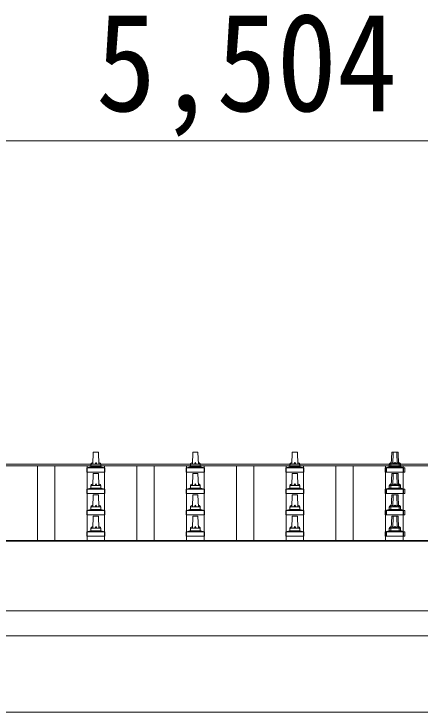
# Model space of a CAD drawing. Units: millimetres at full size, sheet at 1:60; details may follow other scales. Extents: x -16864 to 16864, y -11640 to 11640.
# Drawn here: x -8735 to -7918, y -4627 to -3225 of the extents above; entities that cross this region are included whole.
import ezdxf
from ezdxf.enums import TextEntityAlignment as Align

# ---------------------------------------------------------------- set-up
doc = ezdxf.new("R2010")
doc.units = ezdxf.units.MM
doc.header["$LTSCALE"] = 60
for name, color, linetype, lineweight in [('0-2_TEXT1', 4, 'Continuous', 9), ('0-5_ELV2', 5, 'Continuous', 5), ('0-8_TABLE1', 6, 'Continuous', 9)]:
    doc.layers.add(name, color=color, linetype=linetype, lineweight=lineweight)
doc.styles.add('ＭＳ ゴシック', font='')
doc.styles.get('ＭＳ ゴシック').set_extended_font_data('MS Gothic')

msp = doc.modelspace()

# ---------------------------------------------------------------- linework, layer by layer
at = {"layer": '0-2_TEXT1'}
for p, q in [((-10992.98, -4129.36), (-5546.98, -4129.36)), ((-10992.98, -4132.95), (-5546.98, -4132.95)), ((-10990.98, -4282.47), (-5548.98, -4282.47)), ((-10990.98, -4284.36), (-5548.98, -4284.36)), ((-5548.98, -4424.25), (-10990.98, -4424.25)), ((-10990.98, -4474.07), (-5548.98, -4474.07)), ((-10876.33, -4627.47), (-5663.63, -4627.47))]:
    msp.add_line(p, q, dxfattribs=at)
at = {"layer": '0-5_ELV2'}
for p, q in [((-8575.98, -4129.64), (-8575.26, -4106.11)), ((-8574.26, -4105.14), (-8565.71, -4105.14)), ((-8564.71, -4106.11), (-8563.98, -4129.64)), ((-8375.98, -4129.64), (-8375.26, -4106.11)), ((-8374.26, -4105.14), (-8365.71, -4105.14)), ((-8364.71, -4106.11), (-8363.98, -4129.64)), ((-8175.98, -4129.64), (-8175.26, -4106.11)), ((-8174.26, -4105.14), (-8165.71, -4105.14)), ((-8164.71, -4106.11), (-8163.98, -4129.64)), ((-7975.98, -4129.64), (-7975.26, -4106.11)), ((-7974.26, -4105.14), (-7962.96, -4105.14)), ((-7973.23, -4129.64), (-7972.51, -4106.11)), ((-7964.71, -4106.11), (-7963.98, -4129.64)), ((-7961.96, -4106.11), (-7961.23, -4129.64)), ((-8588.23, -4145.14), (-8588.23, -4137.43)), ((-8587.85, -4136.64), (-8552.12, -4136.64)), ((-8587.47, -4136.45), (-8580.75, -4134.82)), ((-8580.37, -4134.64), (-8559.6, -4134.64)), ((-8579.98, -4133.85), (-8579.98, -4129.64)), ((-8578.98, -4129.64), (-8560.98, -4129.64)), ((-8559.98, -4133.85), (-8559.98, -4129.64)), ((-8552.5, -4136.45), (-8559.22, -4134.82)), ((-8551.73, -4145.14), (-8551.73, -4137.43)), ((-8388.23, -4145.14), (-8388.23, -4137.43)), ((-8387.85, -4136.64), (-8352.12, -4136.64)), ((-8387.47, -4136.45), (-8380.75, -4134.82)), ((-8380.37, -4134.64), (-8359.6, -4134.64)), ((-8379.98, -4133.85), (-8379.98, -4129.64)), ((-8378.98, -4129.64), (-8360.98, -4129.64)), ((-8359.98, -4133.85), (-8359.98, -4129.64)), ((-8352.5, -4136.45), (-8359.22, -4134.82)), ((-8351.73, -4145.14), (-8351.73, -4137.43)), ((-8188.23, -4145.14), (-8188.23, -4137.43)), ((-8187.85, -4136.64), (-8152.12, -4136.64)), ((-8187.47, -4136.45), (-8180.75, -4134.82)), ((-8180.37, -4134.64), (-8159.6, -4134.64)), ((-8179.98, -4133.85), (-8179.98, -4129.64)), ((-8178.98, -4129.64), (-8160.98, -4129.64)), ((-8159.98, -4133.85), (-8159.98, -4129.64)), ((-8152.5, -4136.45), (-8159.22, -4134.82)), ((-8151.73, -4145.14), (-8151.73, -4137.43)), ((-7988.23, -4145.14), (-7988.23, -4137.43)), ((-7987.85, -4136.64), (-7949.37, -4136.64)), ((-7987.47, -4136.45), (-7980.75, -4134.82)), ((-7985.48, -4145.14), (-7985.48, -4137.43)), ((-7984.72, -4136.45), (-7978, -4134.82)), ((-7980.37, -4134.64), (-7956.85, -4134.64)), ((-7979.98, -4133.85), (-7979.98, -4129.64)), ((-7978.98, -4129.64), (-7958.23, -4129.64)), ((-7977.23, -4133.85), (-7977.23, -4129.64)), ((-7959.98, -4133.85), (-7959.98, -4129.64)), ((-7952.5, -4136.45), (-7959.22, -4134.82)), ((-7957.23, -4133.85), (-7957.23, -4129.64)), ((-7949.75, -4136.45), (-7956.47, -4134.82)), ((-7951.73, -4145.14), (-7951.73, -4137.43)), ((-7948.98, -4145.14), (-7948.98, -4137.43)), ((-8551.73, -4145.14), (-8588.23, -4145.14)), ((-8575.98, -4172.5), (-8575.26, -4148.97)), ((-8574.26, -4148), (-8565.71, -4148)), ((-8564.71, -4148.97), (-8563.98, -4172.5)), ((-8351.73, -4145.14), (-8388.23, -4145.14)), ((-8375.98, -4172.5), (-8375.26, -4148.97)), ((-8374.26, -4148), (-8365.71, -4148)), ((-8364.71, -4148.97), (-8363.98, -4172.5)), ((-8151.73, -4145.14), (-8188.23, -4145.14)), ((-8175.98, -4172.5), (-8175.26, -4148.97)), ((-8174.26, -4148), (-8165.71, -4148)), ((-8164.71, -4148.97), (-8163.98, -4172.5)), ((-7948.98, -4145.14), (-7988.23, -4145.14)), ((-7975.98, -4172.5), (-7975.26, -4148.97)), ((-7974.26, -4148), (-7962.96, -4148)), ((-7973.23, -4172.5), (-7972.51, -4148.97)), ((-7964.71, -4148.97), (-7963.98, -4172.5)), ((-7961.96, -4148.97), (-7961.23, -4172.5)), ((-8588.23, -4188), (-8588.23, -4180.28)), ((-8587.85, -4179.5), (-8552.12, -4179.5)), ((-8587.47, -4179.31), (-8580.75, -4177.68)), ((-8580.37, -4177.5), (-8559.6, -4177.5)), ((-8579.98, -4176.71), (-8579.98, -4172.5)), ((-8578.98, -4172.5), (-8560.98, -4172.5)), ((-8559.98, -4176.71), (-8559.98, -4172.5)), ((-8552.5, -4179.31), (-8559.22, -4177.68)), ((-8551.73, -4188), (-8551.73, -4180.28)), ((-8388.23, -4188), (-8388.23, -4180.28)), ((-8387.85, -4179.5), (-8352.12, -4179.5)), ((-8387.47, -4179.31), (-8380.75, -4177.68)), ((-8380.37, -4177.5), (-8359.6, -4177.5)), ((-8379.98, -4176.71), (-8379.98, -4172.5)), ((-8378.98, -4172.5), (-8360.98, -4172.5)), ((-8359.98, -4176.71), (-8359.98, -4172.5)), ((-8352.5, -4179.31), (-8359.22, -4177.68)), ((-8351.73, -4188), (-8351.73, -4180.28)), ((-8188.23, -4188), (-8188.23, -4180.28)), ((-8187.85, -4179.5), (-8152.12, -4179.5)), ((-8187.47, -4179.31), (-8180.75, -4177.68)), ((-8180.37, -4177.5), (-8159.6, -4177.5)), ((-8179.98, -4176.71), (-8179.98, -4172.5)), ((-8178.98, -4172.5), (-8160.98, -4172.5)), ((-8159.98, -4176.71), (-8159.98, -4172.5)), ((-8152.5, -4179.31), (-8159.22, -4177.68)), ((-8151.73, -4188), (-8151.73, -4180.28)), ((-7988.23, -4188), (-7988.23, -4180.28)), ((-7987.85, -4179.5), (-7949.37, -4179.5)), ((-7987.47, -4179.31), (-7980.75, -4177.68)), ((-7985.48, -4188), (-7985.48, -4180.28)), ((-7984.72, -4179.31), (-7978, -4177.68)), ((-7980.37, -4177.5), (-7956.85, -4177.5)), ((-7979.98, -4176.71), (-7979.98, -4172.5)), ((-7978.98, -4172.5), (-7958.23, -4172.5)), ((-7977.23, -4176.71), (-7977.23, -4172.5)), ((-7959.98, -4176.71), (-7959.98, -4172.5)), ((-7952.5, -4179.31), (-7959.22, -4177.68)), ((-7957.23, -4176.71), (-7957.23, -4172.5)), ((-7949.75, -4179.31), (-7956.47, -4177.68)), ((-7951.73, -4188), (-7951.73, -4180.28)), ((-7948.98, -4188), (-7948.98, -4180.28)), ((-8551.73, -4188), (-8588.23, -4188)), ((-8575.98, -4215.35), (-8575.26, -4191.83)), ((-8574.26, -4190.85), (-8565.71, -4190.85)), ((-8564.71, -4191.83), (-8563.98, -4215.35)), ((-8351.73, -4188), (-8388.23, -4188)), ((-8375.98, -4215.35), (-8375.26, -4191.83)), ((-8374.26, -4190.85), (-8365.71, -4190.85)), ((-8364.71, -4191.83), (-8363.98, -4215.35)), ((-8151.73, -4188), (-8188.23, -4188)), ((-8175.98, -4215.35), (-8175.26, -4191.83)), ((-8174.26, -4190.85), (-8165.71, -4190.85)), ((-8164.71, -4191.83), (-8163.98, -4215.35)), ((-7948.98, -4188), (-7988.23, -4188)), ((-7975.98, -4215.35), (-7975.26, -4191.83)), ((-7974.26, -4190.85), (-7962.96, -4190.85)), ((-7973.23, -4215.35), (-7972.51, -4191.83)), ((-7964.71, -4191.83), (-7963.98, -4215.35)), ((-7961.96, -4191.83), (-7961.23, -4215.35)), ((-8587.85, -4222.35), (-8552.12, -4222.35)), ((-8587.47, -4222.17), (-8580.75, -4220.54)), ((-8580.37, -4220.35), (-8559.6, -4220.35)), ((-8579.98, -4219.57), (-8579.98, -4215.35)), ((-8578.98, -4215.35), (-8560.98, -4215.35)), ((-8559.98, -4219.57), (-8559.98, -4215.35)), ((-8552.5, -4222.17), (-8559.22, -4220.54)), ((-8387.85, -4222.35), (-8352.12, -4222.35)), ((-8387.47, -4222.17), (-8380.75, -4220.54)), ((-8380.37, -4220.35), (-8359.6, -4220.35)), ((-8379.98, -4219.57), (-8379.98, -4215.35)), ((-8378.98, -4215.35), (-8360.98, -4215.35)), ((-8359.98, -4219.57), (-8359.98, -4215.35)), ((-8352.5, -4222.17), (-8359.22, -4220.54)), ((-8187.85, -4222.35), (-8152.12, -4222.35)), ((-8187.47, -4222.17), (-8180.75, -4220.54)), ((-8180.37, -4220.35), (-8159.6, -4220.35)), ((-8179.98, -4219.57), (-8179.98, -4215.35)), ((-8178.98, -4215.35), (-8160.98, -4215.35)), ((-8159.98, -4219.57), (-8159.98, -4215.35)), ((-8152.5, -4222.17), (-8159.22, -4220.54)), ((-7987.85, -4222.35), (-7949.37, -4222.35)), ((-7987.47, -4222.17), (-7980.75, -4220.54)), ((-7984.72, -4222.17), (-7978, -4220.54)), ((-7980.37, -4220.35), (-7956.85, -4220.35)), ((-7979.98, -4219.57), (-7979.98, -4215.35)), ((-7978.98, -4215.35), (-7958.23, -4215.35)), ((-7977.23, -4219.57), (-7977.23, -4215.35)), ((-7959.98, -4219.57), (-7959.98, -4215.35)), ((-7952.5, -4222.17), (-7959.22, -4220.54)), ((-7957.23, -4219.57), (-7957.23, -4215.35)), ((-7949.75, -4222.17), (-7956.47, -4220.54)), ((-8588.23, -4230.85), (-8588.23, -4223.14)), ((-8551.73, -4230.85), (-8588.23, -4230.85)), ((-8575.98, -4258.21), (-8575.26, -4234.69)), ((-8574.26, -4233.71), (-8565.71, -4233.71)), ((-8564.71, -4234.69), (-8563.98, -4258.21)), ((-8551.73, -4230.85), (-8551.73, -4223.14)), ((-8388.23, -4230.85), (-8388.23, -4223.14)), ((-8351.73, -4230.85), (-8388.23, -4230.85)), ((-8375.98, -4258.21), (-8375.26, -4234.69)), ((-8374.26, -4233.71), (-8365.71, -4233.71)), ((-8364.71, -4234.69), (-8363.98, -4258.21)), ((-8351.73, -4230.85), (-8351.73, -4223.14)), ((-8188.23, -4230.85), (-8188.23, -4223.14)), ((-8151.73, -4230.85), (-8188.23, -4230.85)), ((-8175.98, -4258.21), (-8175.26, -4234.69)), ((-8174.26, -4233.71), (-8165.71, -4233.71)), ((-8164.71, -4234.69), (-8163.98, -4258.21)), ((-8151.73, -4230.85), (-8151.73, -4223.14)), ((-7988.23, -4230.85), (-7988.23, -4223.14)), ((-7948.98, -4230.85), (-7988.23, -4230.85)), ((-7985.48, -4230.85), (-7985.48, -4223.14)), ((-7975.98, -4258.21), (-7975.26, -4234.69)), ((-7974.26, -4233.71), (-7962.96, -4233.71)), ((-7973.23, -4258.21), (-7972.51, -4234.69)), ((-7964.71, -4234.69), (-7963.98, -4258.21)), ((-7961.96, -4234.69), (-7961.23, -4258.21)), ((-7951.73, -4230.85), (-7951.73, -4223.14)), ((-7948.98, -4230.85), (-7948.98, -4223.14)), ((-8587.47, -4265.02), (-8580.75, -4263.4)), ((-8580.37, -4263.21), (-8559.6, -4263.21)), ((-8579.98, -4262.42), (-8579.98, -4258.21)), ((-8578.98, -4258.21), (-8560.98, -4258.21)), ((-8559.98, -4262.42), (-8559.98, -4258.21)), ((-8552.5, -4265.02), (-8559.22, -4263.4)), ((-8387.47, -4265.02), (-8380.75, -4263.4)), ((-8380.37, -4263.21), (-8359.6, -4263.21)), ((-8379.98, -4262.42), (-8379.98, -4258.21)), ((-8378.98, -4258.21), (-8360.98, -4258.21)), ((-8359.98, -4262.42), (-8359.98, -4258.21)), ((-8352.5, -4265.02), (-8359.22, -4263.4)), ((-8187.47, -4265.02), (-8180.75, -4263.4)), ((-8180.37, -4263.21), (-8159.6, -4263.21)), ((-8179.98, -4262.42), (-8179.98, -4258.21)), ((-8178.98, -4258.21), (-8160.98, -4258.21)), ((-8159.98, -4262.42), (-8159.98, -4258.21)), ((-8152.5, -4265.02), (-8159.22, -4263.4)), ((-7987.47, -4265.02), (-7980.75, -4263.4)), ((-7984.72, -4265.02), (-7978, -4263.4)), ((-7980.37, -4263.21), (-7956.85, -4263.21)), ((-7979.98, -4262.42), (-7979.98, -4258.21)), ((-7978.98, -4258.21), (-7958.23, -4258.21)), ((-7977.23, -4262.42), (-7977.23, -4258.21)), ((-7959.98, -4262.42), (-7959.98, -4258.21)), ((-7952.5, -4265.02), (-7959.22, -4263.4)), ((-7957.23, -4262.42), (-7957.23, -4258.21)), ((-7949.75, -4265.02), (-7956.47, -4263.4)), ((-8588.23, -4273.71), (-8588.23, -4266)), ((-8551.73, -4273.71), (-8588.23, -4273.71)), ((-8587.85, -4265.21), (-8552.12, -4265.21)), ((-8551.73, -4273.71), (-8551.73, -4266)), ((-8388.23, -4273.71), (-8388.23, -4266)), ((-8351.73, -4273.71), (-8388.23, -4273.71)), ((-8387.85, -4265.21), (-8352.12, -4265.21)), ((-8351.73, -4273.71), (-8351.73, -4266)), ((-8188.23, -4273.71), (-8188.23, -4266)), ((-8151.73, -4273.71), (-8188.23, -4273.71)), ((-8187.85, -4265.21), (-8152.12, -4265.21)), ((-8151.73, -4273.71), (-8151.73, -4266)), ((-7988.23, -4273.71), (-7988.23, -4266)), ((-7948.98, -4273.71), (-7988.23, -4273.71)), ((-7987.85, -4265.21), (-7949.37, -4265.21)), ((-7985.48, -4273.71), (-7985.48, -4266)), ((-7951.73, -4273.71), (-7951.73, -4266)), ((-7948.98, -4273.71), (-7948.98, -4266))]:
    msp.add_line(p, q, dxfattribs=at)
at = {"layer": '0-5_ELV2', "color": 4, "lineweight": 9}
for p, q in [((-8687.48, -4282.47), (-8687.48, -4132.95)), ((-8652.48, -4282.47), (-8652.48, -4132.95)), ((-8587.48, -4282.47), (-8587.48, -4132.95)), ((-8552.48, -4282.47), (-8552.48, -4132.95)), ((-8487.48, -4282.47), (-8487.48, -4132.95)), ((-8452.48, -4282.47), (-8452.48, -4132.95)), ((-8387.48, -4282.47), (-8387.48, -4132.95)), ((-8352.48, -4282.47), (-8352.48, -4132.95)), ((-8287.48, -4282.47), (-8287.48, -4132.95)), ((-8252.48, -4282.47), (-8252.48, -4132.95)), ((-8187.48, -4282.47), (-8187.48, -4132.95)), ((-8152.48, -4282.47), (-8152.48, -4132.95)), ((-8087.48, -4282.47), (-8087.48, -4132.95)), ((-8052.48, -4282.47), (-8052.48, -4132.95)), ((-7987.48, -4282.47), (-7987.48, -4132.95)), ((-7952.48, -4282.47), (-7952.48, -4132.95))]:
    msp.add_line(p, q, dxfattribs=at)
at = {"layer": '0-5_ELV2'}
for centre, radius, start, end in [((-8574.26, -4106.14), 1, 90, 178.60509), ((-8565.71, -4106.14), 1, 1.39491, 90), ((-8374.26, -4106.14), 1, 90, 178.60509), ((-8365.71, -4106.14), 1, 1.39491, 90), ((-8174.26, -4106.14), 1, 90, 178.60509), ((-8165.71, -4106.14), 1, 1.39491, 90), ((-7974.26, -4106.14), 1, 90, 178.60509), ((-7971.51, -4106.14), 1, 90, 178.60509), ((-7965.71, -4106.14), 1, 1.39491, 90), ((-7962.96, -4106.14), 1, 1.39491, 90), ((-8587.23, -4137.43), 1, 103.62699, 180), ((-8580.98, -4133.85), 1, 283.62699, 0), ((-8575.9, -4130.27), 4.13, 90, 171.17633), ((-8578.98, -4130.64), 1, 90, 180), ((-8566.65, -4129.64), 4.83, 133.60282, 180), ((-8573.32, -4129.64), 4.83, 0, 46.39718), ((-8564.07, -4130.27), 4.13, 8.82367, 90), ((-8560.98, -4130.64), 1, 0, 90), ((-8558.98, -4133.85), 1, 180, 256.37301), ((-8552.73, -4137.43), 1, 0, 76.37301), ((-8387.23, -4137.43), 1, 103.62699, 180), ((-8380.98, -4133.85), 1, 283.62699, 0), ((-8375.9, -4130.27), 4.13, 90, 171.17633), ((-8378.98, -4130.64), 1, 90, 180), ((-8366.65, -4129.64), 4.83, 133.60282, 180), ((-8373.32, -4129.64), 4.83, 0, 46.39718), ((-8364.07, -4130.27), 4.13, 8.82367, 90), ((-8360.98, -4130.64), 1, 0, 90), ((-8358.98, -4133.85), 1, 180, 256.37301), ((-8352.73, -4137.43), 1, 0, 76.37301), ((-8187.23, -4137.43), 1, 103.62699, 180), ((-8180.98, -4133.85), 1, 283.62699, 0), ((-8175.9, -4130.27), 4.13, 90, 171.17633), ((-8178.98, -4130.64), 1, 90, 180), ((-8166.65, -4129.64), 4.83, 133.60282, 180), ((-8173.32, -4129.64), 4.83, 0, 46.39718), ((-8164.07, -4130.27), 4.13, 8.82367, 90), ((-8160.98, -4130.64), 1, 0, 90), ((-8158.98, -4133.85), 1, 180, 256.37301), ((-8152.73, -4137.43), 1, 0, 76.37301), ((-7987.23, -4137.43), 1, 103.62699, 180), ((-7984.48, -4137.43), 1, 103.62699, 180), ((-7980.98, -4133.85), 1, 283.62699, 0), ((-7975.9, -4130.27), 4.13, 90, 171.17633), ((-7978.98, -4130.64), 1, 90, 180), ((-7978.23, -4133.85), 1, 283.62699, 0), ((-7973.15, -4130.27), 4.13, 90, 171.17633), ((-7976.23, -4130.64), 1, 90, 180), ((-7966.65, -4129.64), 4.83, 133.60282, 180), ((-7973.32, -4129.64), 4.83, 0, 46.39718), ((-7963.9, -4129.64), 4.83, 133.60282, 180), ((-7970.57, -4129.64), 4.83, 0, 46.39718), ((-7964.07, -4130.27), 4.13, 8.82367, 90), ((-7961.32, -4130.27), 4.13, 8.82367, 90), ((-7960.98, -4130.64), 1, 0, 90), ((-7958.98, -4133.85), 1, 180, 256.37301), ((-7958.23, -4130.64), 1, 0, 90), ((-7956.23, -4133.85), 1, 180, 256.37301), ((-7952.73, -4137.43), 1, 0, 76.37301), ((-7949.98, -4137.43), 1, 0, 76.37301), ((-8574.26, -4149), 1, 90, 178.60509), ((-8565.71, -4149), 1, 1.39491, 90), ((-8374.26, -4149), 1, 90, 178.60509), ((-8365.71, -4149), 1, 1.39491, 90), ((-8174.26, -4149), 1, 90, 178.60509), ((-8165.71, -4149), 1, 1.39491, 90), ((-7974.26, -4149), 1, 90, 178.60509), ((-7971.51, -4149), 1, 90, 178.60509), ((-7965.71, -4149), 1, 1.39491, 90), ((-7962.96, -4149), 1, 1.39491, 90), ((-8587.23, -4180.28), 1, 103.62699, 180), ((-8580.98, -4176.71), 1, 283.62699, 0), ((-8575.9, -4173.13), 4.13, 90, 171.17633), ((-8578.98, -4173.5), 1, 90, 180), ((-8566.65, -4172.5), 4.83, 133.60282, 180), ((-8573.32, -4172.5), 4.83, 0, 46.39718), ((-8564.07, -4173.13), 4.13, 8.82367, 90), ((-8560.98, -4173.5), 1, 0, 90), ((-8558.98, -4176.71), 1, 180, 256.37301), ((-8552.73, -4180.28), 1, 0, 76.37301), ((-8387.23, -4180.28), 1, 103.62699, 180), ((-8380.98, -4176.71), 1, 283.62699, 0), ((-8375.9, -4173.13), 4.13, 90, 171.17633), ((-8378.98, -4173.5), 1, 90, 180), ((-8366.65, -4172.5), 4.83, 133.60282, 180), ((-8373.32, -4172.5), 4.83, 0, 46.39718), ((-8364.07, -4173.13), 4.13, 8.82367, 90), ((-8360.98, -4173.5), 1, 0, 90), ((-8358.98, -4176.71), 1, 180, 256.37301), ((-8352.73, -4180.28), 1, 0, 76.37301), ((-8187.23, -4180.28), 1, 103.62699, 180), ((-8180.98, -4176.71), 1, 283.62699, 0), ((-8175.9, -4173.13), 4.13, 90, 171.17633), ((-8178.98, -4173.5), 1, 90, 180), ((-8166.65, -4172.5), 4.83, 133.60282, 180), ((-8173.32, -4172.5), 4.83, 0, 46.39718), ((-8164.07, -4173.13), 4.13, 8.82367, 90), ((-8160.98, -4173.5), 1, 0, 90), ((-8158.98, -4176.71), 1, 180, 256.37301), ((-8152.73, -4180.28), 1, 0, 76.37301), ((-7987.23, -4180.28), 1, 103.62699, 180), ((-7984.48, -4180.28), 1, 103.62699, 180), ((-7980.98, -4176.71), 1, 283.62699, 0), ((-7975.9, -4173.13), 4.13, 90, 171.17633), ((-7978.98, -4173.5), 1, 90, 180), ((-7978.23, -4176.71), 1, 283.62699, 0), ((-7973.15, -4173.13), 4.13, 90, 171.17633), ((-7976.23, -4173.5), 1, 90, 180), ((-7966.65, -4172.5), 4.83, 133.60282, 180), ((-7973.32, -4172.5), 4.83, 0, 46.39718), ((-7963.9, -4172.5), 4.83, 133.60282, 180), ((-7970.57, -4172.5), 4.83, 0, 46.39718), ((-7964.07, -4173.13), 4.13, 8.82367, 90), ((-7961.32, -4173.13), 4.13, 8.82367, 90), ((-7960.98, -4173.5), 1, 0, 90), ((-7958.98, -4176.71), 1, 180, 256.37301), ((-7958.23, -4173.5), 1, 0, 90), ((-7956.23, -4176.71), 1, 180, 256.37301), ((-7952.73, -4180.28), 1, 0, 76.37301), ((-7949.98, -4180.28), 1, 0, 76.37301), ((-8574.26, -4191.85), 1, 90, 178.60509), ((-8565.71, -4191.85), 1, 1.39491, 90), ((-8374.26, -4191.85), 1, 90, 178.60509), ((-8365.71, -4191.85), 1, 1.39491, 90), ((-8174.26, -4191.85), 1, 90, 178.60509), ((-8165.71, -4191.85), 1, 1.39491, 90), ((-7974.26, -4191.85), 1, 90, 178.60509), ((-7971.51, -4191.85), 1, 90, 178.60509), ((-7965.71, -4191.85), 1, 1.39491, 90), ((-7962.96, -4191.85), 1, 1.39491, 90), ((-8587.23, -4223.14), 1, 103.62699, 180), ((-8580.98, -4219.57), 1, 283.62699, 0), ((-8575.9, -4215.99), 4.13, 90, 171.17633), ((-8578.98, -4216.35), 1, 90, 180), ((-8566.65, -4215.35), 4.83, 133.60282, 180), ((-8573.32, -4215.35), 4.83, 0, 46.39718), ((-8564.07, -4215.99), 4.13, 8.82367, 90), ((-8560.98, -4216.35), 1, 0, 90), ((-8558.98, -4219.57), 1, 180, 256.37301), ((-8552.73, -4223.14), 1, 0, 76.37301), ((-8387.23, -4223.14), 1, 103.62699, 180), ((-8380.98, -4219.57), 1, 283.62699, 0), ((-8375.9, -4215.99), 4.13, 90, 171.17633), ((-8378.98, -4216.35), 1, 90, 180), ((-8366.65, -4215.35), 4.83, 133.60282, 180), ((-8373.32, -4215.35), 4.83, 0, 46.39718), ((-8364.07, -4215.99), 4.13, 8.82367, 90), ((-8360.98, -4216.35), 1, 0, 90), ((-8358.98, -4219.57), 1, 180, 256.37301), ((-8352.73, -4223.14), 1, 0, 76.37301), ((-8187.23, -4223.14), 1, 103.62699, 180), ((-8180.98, -4219.57), 1, 283.62699, 0), ((-8175.9, -4215.99), 4.13, 90, 171.17633), ((-8178.98, -4216.35), 1, 90, 180), ((-8166.65, -4215.35), 4.83, 133.60282, 180), ((-8173.32, -4215.35), 4.83, 0, 46.39718), ((-8164.07, -4215.99), 4.13, 8.82367, 90), ((-8160.98, -4216.35), 1, 0, 90), ((-8158.98, -4219.57), 1, 180, 256.37301), ((-8152.73, -4223.14), 1, 0, 76.37301), ((-7987.23, -4223.14), 1, 103.62699, 180), ((-7984.48, -4223.14), 1, 103.62699, 180), ((-7980.98, -4219.57), 1, 283.62699, 0), ((-7975.9, -4215.99), 4.13, 90, 171.17633), ((-7978.98, -4216.35), 1, 90, 180), ((-7978.23, -4219.57), 1, 283.62699, 0), ((-7973.15, -4215.99), 4.13, 90, 171.17633), ((-7976.23, -4216.35), 1, 90, 180), ((-7966.65, -4215.35), 4.83, 133.60282, 180), ((-7973.32, -4215.35), 4.83, 0, 46.39718), ((-7963.9, -4215.35), 4.83, 133.60282, 180), ((-7970.57, -4215.35), 4.83, 0, 46.39718), ((-7964.07, -4215.99), 4.13, 8.82367, 90), ((-7961.32, -4215.99), 4.13, 8.82367, 90), ((-7960.98, -4216.35), 1, 0, 90), ((-7958.98, -4219.57), 1, 180, 256.37301), ((-7958.23, -4216.35), 1, 0, 90), ((-7956.23, -4219.57), 1, 180, 256.37301), ((-7952.73, -4223.14), 1, 0, 76.37301), ((-7949.98, -4223.14), 1, 0, 76.37301), ((-8574.26, -4234.71), 1, 90, 178.60509), ((-8565.71, -4234.71), 1, 1.39491, 90), ((-8374.26, -4234.71), 1, 90, 178.60509), ((-8365.71, -4234.71), 1, 1.39491, 90), ((-8174.26, -4234.71), 1, 90, 178.60509), ((-8165.71, -4234.71), 1, 1.39491, 90), ((-7974.26, -4234.71), 1, 90, 178.60509), ((-7971.51, -4234.71), 1, 90, 178.60509), ((-7965.71, -4234.71), 1, 1.39491, 90), ((-7962.96, -4234.71), 1, 1.39491, 90), ((-8580.98, -4262.42), 1, 283.62699, 0), ((-8575.9, -4258.84), 4.13, 90, 171.17633), ((-8578.98, -4259.21), 1, 90, 180), ((-8566.65, -4258.21), 4.83, 133.60282, 180), ((-8573.32, -4258.21), 4.83, 0, 46.39718), ((-8564.07, -4258.84), 4.13, 8.82367, 90), ((-8560.98, -4259.21), 1, 0, 90), ((-8558.98, -4262.42), 1, 180, 256.37301), ((-8380.98, -4262.42), 1, 283.62699, 0), ((-8375.9, -4258.84), 4.13, 90, 171.17633), ((-8378.98, -4259.21), 1, 90, 180), ((-8366.65, -4258.21), 4.83, 133.60282, 180), ((-8373.32, -4258.21), 4.83, 0, 46.39718), ((-8364.07, -4258.84), 4.13, 8.82367, 90), ((-8360.98, -4259.21), 1, 0, 90), ((-8358.98, -4262.42), 1, 180, 256.37301), ((-8180.98, -4262.42), 1, 283.62699, 0), ((-8175.9, -4258.84), 4.13, 90, 171.17633), ((-8178.98, -4259.21), 1, 90, 180), ((-8166.65, -4258.21), 4.83, 133.60282, 180), ((-8173.32, -4258.21), 4.83, 0, 46.39718), ((-8164.07, -4258.84), 4.13, 8.82367, 90), ((-8160.98, -4259.21), 1, 0, 90), ((-8158.98, -4262.42), 1, 180, 256.37301), ((-7980.98, -4262.42), 1, 283.62699, 0), ((-7975.9, -4258.84), 4.13, 90, 171.17633), ((-7978.98, -4259.21), 1, 90, 180), ((-7978.23, -4262.42), 1, 283.62699, 0), ((-7973.15, -4258.84), 4.13, 90, 171.17633), ((-7976.23, -4259.21), 1, 90, 180), ((-7966.65, -4258.21), 4.83, 133.60282, 180), ((-7973.32, -4258.21), 4.83, 0, 46.39718), ((-7963.9, -4258.21), 4.83, 133.60282, 180), ((-7970.57, -4258.21), 4.83, 0, 46.39718), ((-7964.07, -4258.84), 4.13, 8.82367, 90), ((-7961.32, -4258.84), 4.13, 8.82367, 90), ((-7960.98, -4259.21), 1, 0, 90), ((-7958.98, -4262.42), 1, 180, 256.37301), ((-7958.23, -4259.21), 1, 0, 90), ((-7956.23, -4262.42), 1, 180, 256.37301), ((-8587.23, -4266), 1, 103.62699, 180), ((-8552.73, -4266), 1, 0, 76.37301), ((-8387.23, -4266), 1, 103.62699, 180), ((-8352.73, -4266), 1, 0, 76.37301), ((-8187.23, -4266), 1, 103.62699, 180), ((-8152.73, -4266), 1, 0, 76.37301), ((-7987.23, -4266), 1, 103.62699, 180), ((-7984.48, -4266), 1, 103.62699, 180), ((-7952.73, -4266), 1, 0, 76.37301), ((-7949.98, -4266), 1, 0, 76.37301)]:
    msp.add_arc(centre, radius, start, end, dxfattribs=at)
at = {"layer": '0-8_TABLE1'}
msp.add_line((-5517.98, -3479.36), (-11021.98, -3479.36), dxfattribs=at)

# ---------------------------------------------------------------- texts
at = {"layer": '0-8_TABLE1', "color": 7, "style": 'ＭＳ ゴシック', "width": 0.9}
msp.add_text('5,504', height=197.9, dxfattribs=at).set_placement((-8569.98, -3479.36), align=Align.BOTTOM_LEFT)

doc.saveas('drawing.dxf')
